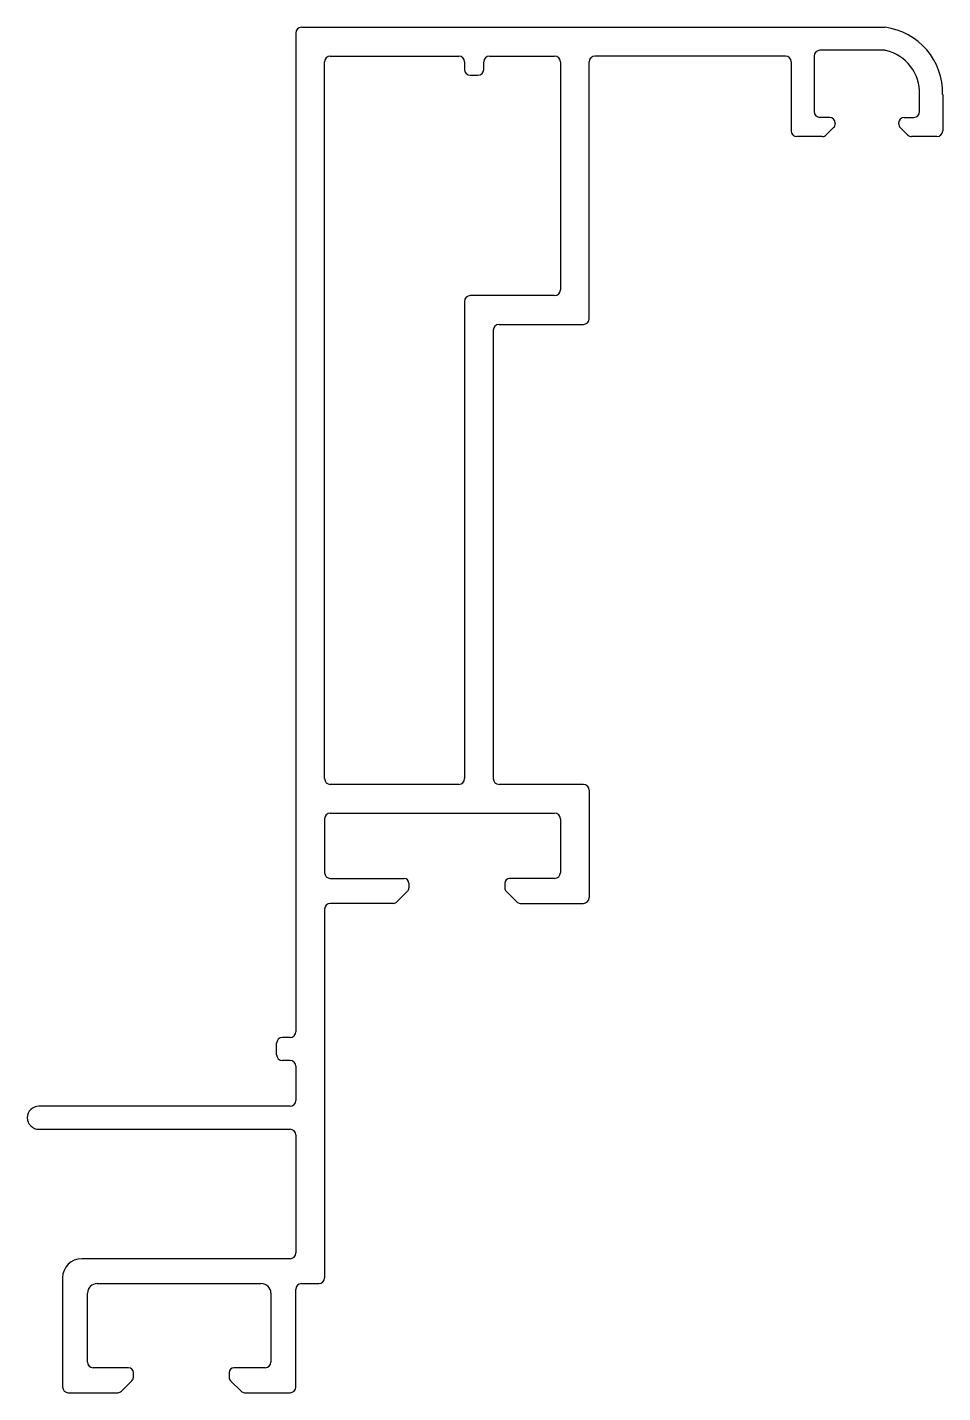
# Model space of a CAD drawing. Extents: x 675.7 to 723.5, y 822.1 to 893.4.
import ezdxf

# ---------------------------------------------------------------- set-up
doc = ezdxf.new("R2010")
doc.units = 0
doc.layers.get('0').update_dxf_attribs({"linetype": 'CONTINUOUS'})

msp = doc.modelspace()

# ---------------------------------------------------------------- linework, layer by layer
for p, q in [((690.049, 893.366), (720.487, 893.366)), ((720.487, 893.366), (720.487, 893.366)), ((689.749, 893.066), (689.749, 840.959)), ((720.453, 892.166), (717.087, 892.166)), ((691.249, 854.166), (691.249, 891.566)), ((691.549, 891.866), (698.249, 891.866)), ((698.549, 891.566), (698.549, 891.166)), ((699.549, 891.166), (699.549, 891.566)), ((699.849, 891.866), (703.249, 891.866)), ((703.549, 891.566), (703.549, 879.666)), ((705.049, 878.166), (705.049, 891.566)), ((715.287, 891.866), (705.349, 891.866)), ((715.587, 891.566), (715.587, 887.966)), ((716.787, 891.866), (716.787, 888.966)), ((698.849, 890.866), (699.249, 890.866)), ((722.287, 888.966), (722.287, 889.866)), ((722.287, 889.866), (722.287, 889.866)), ((723.487, 889.866), (723.487, 889.866)), ((723.487, 889.866), (723.487, 887.966)), ((717.587, 888.666), (717.087, 888.666)), ((717.887, 888.366), (717.887, 888.347)), ((721.187, 888.366), (721.187, 888.347)), ((721.487, 888.666), (721.987, 888.666)), ((717.206, 887.666), (715.887, 887.666)), ((717.799, 888.135), (717.418, 887.754)), ((721.275, 888.135), (721.656, 887.754)), ((723.187, 887.666), (721.868, 887.666)), ((703.249, 879.366), (698.849, 879.366)), ((698.549, 879.066), (698.549, 854.166)), ((700.349, 877.866), (704.749, 877.866)), ((700.049, 877.566), (700.049, 854.166)), ((698.249, 853.866), (691.549, 853.866)), ((704.749, 853.866), (700.349, 853.866)), ((705.049, 853.566), (705.049, 847.959)), ((691.249, 852.066), (691.249, 849.259)), ((691.549, 852.366), (703.249, 852.366)), ((703.549, 852.066), (703.549, 849.259)), ((691.549, 848.959), (695.399, 848.959)), ((695.649, 848.709), (695.649, 848.463)), ((700.649, 848.709), (700.649, 848.463)), ((703.249, 848.959), (700.899, 848.959)), ((695.575, 848.286), (695.022, 847.732)), ((700.722, 848.286), (701.275, 847.732)), ((691.249, 847.359), (691.249, 828.119)), ((694.845, 847.659), (691.549, 847.659)), ((701.452, 847.659), (704.749, 847.659)), ((689.449, 840.659), (689.049, 840.659)), ((688.749, 839.759), (688.749, 840.359)), ((689.449, 839.459), (689.049, 839.459)), ((689.749, 839.159), (689.749, 837.373)), ((689.449, 837.073), (676.345, 837.073)), ((676.345, 835.873), (689.449, 835.873)), ((689.749, 835.573), (689.749, 829.419)), ((689.449, 829.119), (678.583, 829.119)), ((677.583, 828.119), (677.583, 822.427)), ((679.383, 827.819), (687.949, 827.819)), ((690.049, 827.819), (690.949, 827.819)), ((678.883, 823.727), (678.883, 827.319)), ((688.449, 827.319), (688.449, 823.727)), ((689.749, 822.427), (689.749, 827.519)), ((681.028, 823.427), (679.183, 823.427)), ((681.278, 822.931), (681.278, 823.177)), ((686.274, 823.177), (686.274, 822.931)), ((688.149, 823.427), (686.524, 823.427)), ((677.883, 822.127), (680.474, 822.127)), ((680.651, 822.201), (681.204, 822.754)), ((686.347, 822.754), (686.9, 822.201)), ((687.077, 822.127), (689.449, 822.127))]:
    msp.add_line(p, q)
for centre, radius, start, end in [((690.049, 893.066), 0.3, 90, 180), ((720.025, 889.934), 3.462, 358.86508, 82.33751), ((717.087, 891.866), 0.3, 90, 180), ((720.453, 891.866), 0.3, 76.85399, 90), ((720.002, 889.932), 2.286, 358.3453, 76.85399), ((691.549, 891.566), 0.3, 90, 180), ((698.249, 891.566), 0.3, 0, 90), ((699.849, 891.566), 0.3, 90, 180), ((703.249, 891.566), 0.3, 0, 90), ((705.349, 891.566), 0.3, 90, 180), ((715.287, 891.566), 0.3, 0, 90), ((698.849, 891.166), 0.3, 180, 270), ((699.249, 891.166), 0.3, 270, 0), ((717.087, 888.966), 0.3, 180, 270), ((717.587, 888.366), 0.3, 0, 90), ((717.587, 888.347), 0.3, 315, 0), ((721.487, 888.366), 0.3, 90, 180), ((721.487, 888.347), 0.3, 180, 225), ((721.987, 888.966), 0.3, 270, 0), ((715.887, 887.966), 0.3, 180, 270), ((717.206, 887.966), 0.3, 270, 315), ((721.868, 887.966), 0.3, 225, 270), ((723.187, 887.966), 0.3, 270, 0), ((698.849, 879.066), 0.3, 90, 180), ((703.249, 879.666), 0.3, 270, 0), ((700.349, 877.566), 0.3, 90, 180), ((704.749, 878.166), 0.3, 270, 0), ((691.549, 854.166), 0.3, 180, 270), ((698.249, 854.166), 0.3, 270, 0), ((700.349, 854.166), 0.3, 180, 270), ((704.749, 853.566), 0.3, 0, 90), ((691.549, 852.066), 0.3, 90, 180), ((703.249, 852.066), 0.3, 0, 90), ((691.549, 849.259), 0.3, 180, 270), ((703.249, 849.259), 0.3, 270, 0), ((695.399, 848.709), 0.25, 0, 90), ((695.399, 848.463), 0.25, 315, 0), ((700.899, 848.709), 0.25, 90, 180), ((700.899, 848.463), 0.25, 180, 225), ((704.749, 847.959), 0.3, 270, 0), ((691.549, 847.359), 0.3, 90, 180), ((694.845, 847.909), 0.25, 270, 315), ((701.452, 847.909), 0.25, 225, 270), ((689.049, 840.359), 0.3, 90, 180), ((689.449, 840.959), 0.3, 270, 0), ((689.049, 839.759), 0.3, 180, 270), ((689.449, 839.159), 0.3, 0, 90), ((676.345, 836.473), 0.6, 90, 270), ((689.449, 837.373), 0.3, 270, 360), ((689.449, 835.573), 0.3, 0, 90), ((689.449, 829.419), 0.3, 270, 0), ((678.583, 828.119), 1, 90, 180), ((679.383, 827.319), 0.5, 90, 180), ((687.949, 827.319), 0.5, 0, 90), ((690.049, 827.519), 0.3, 90, 180), ((690.949, 828.119), 0.3, 270, 0), ((679.183, 823.727), 0.3, 180, 270), ((688.149, 823.727), 0.3, 270, 0), ((681.028, 823.177), 0.25, 0, 90), ((681.028, 822.931), 0.25, 315, 0), ((686.524, 823.177), 0.25, 90, 180), ((686.524, 822.931), 0.25, 180, 225), ((677.883, 822.427), 0.3, 180, 270), ((680.474, 822.377), 0.25, 270, 315), ((687.077, 822.377), 0.25, 225, 270), ((689.449, 822.427), 0.3, 270, 0)]:
    msp.add_arc(centre, radius, start, end)

doc.saveas('drawing.dxf')
